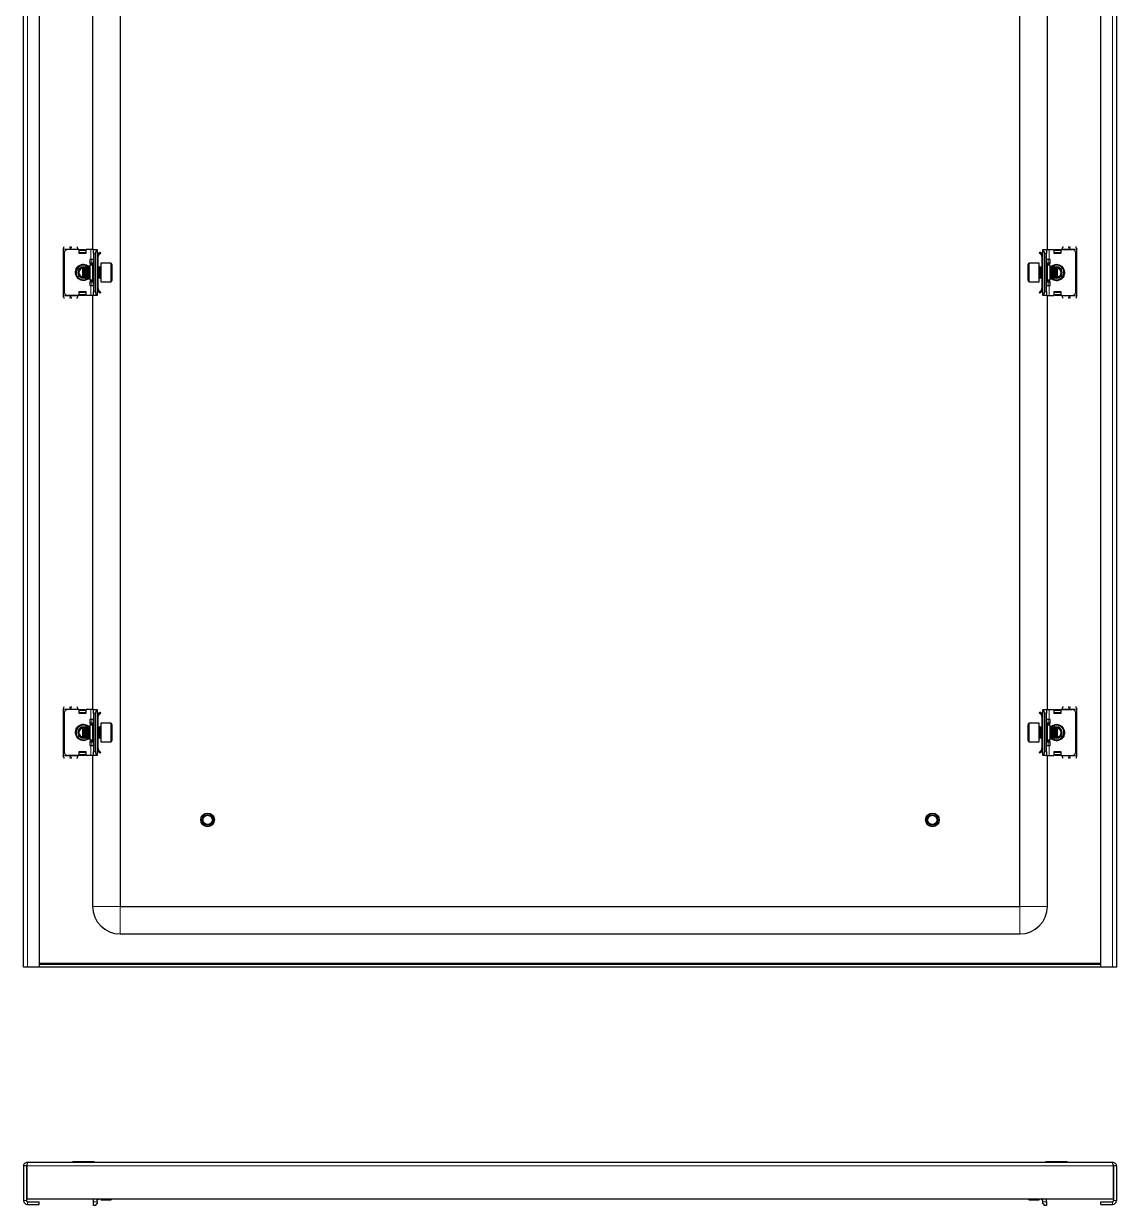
# Model space of a CAD drawing. Header units: millimetres. Extents: x -305 to 1596, y -437 to 1067.
# Drawn here: x 1002 to 1596, y -435 to 207 of the extents above; entities that cross this region are included whole.
import ezdxf

# ---------------------------------------------------------------- set-up
doc = ezdxf.new("R2010")
doc.units = ezdxf.units.MM

msp = doc.modelspace()

# ---------------------------------------------------------------- linework, layer by layer
at = {"color": 7, "linetype": 'Continuous', "lineweight": 25}
for p, q in [((1002.03, -305.77), (1002.03, 849.23)), ((1010.53, 849.23), (1010.53, -305.77)), ((1587.53, -305.77), (1587.53, 849.23)), ((1596.03, 849.23), (1596.03, -305.77)), ((1054.53, 816.23), (1054.53, -272.77)), ((1543.53, -272.77), (1543.53, 816.23)), ((1039.53, 459.23), (1039.53, 84.23)), ((1558.53, 84.23), (1558.53, 459.23)), ((1023.53, 84.48), (1023.53, 58.98)), ((1032.03, 84.23), (1026.03, 84.23)), ((1031.53, 84.48), (1031.53, 84.23)), ((1032.03, 84.23), (1032.03, 82.23)), ((1032.23, 84.11), (1032.03, 84.11)), ((1032.23, 82.23), (1032.23, 84.11)), ((1032.28, 83.85), (1032.78, 84.2)), ((1032.78, 83.85), (1032.28, 83.5)), ((1032.28, 83.5), (1032.28, 83.85)), ((1032.28, 82.58), (1032.28, 83.5)), ((1032.78, 84.2), (1032.78, 83.85)), ((1032.78, 84.2), (1035.28, 84.2)), ((1032.78, 83.85), (1035.28, 83.85)), ((1035.28, 83.85), (1035.28, 84.2)), ((1035.28, 84.2), (1035.78, 83.85)), ((1035.78, 83.5), (1035.28, 83.85)), ((1035.78, 83.85), (1035.78, 83.5)), ((1035.78, 83.5), (1035.78, 82.58)), ((1036.03, 82.23), (1036.03, 84.23)), ((1038.53, 84.23), (1036.03, 84.23)), ((1040.03, 84.23), (1038.53, 84.23)), ((1040.03, 82.23), (1040.03, 84.23)), ((1040.03, 84.23), (1042.03, 84.23)), ((1042.03, 84.23), (1042.03, 83.96)), ((1042.03, 83.96), (1042.03, 59.5)), ((1556.03, 84.23), (1558.03, 84.23)), ((1556.03, 83.96), (1556.03, 84.23)), ((1556.03, 59.5), (1556.03, 83.96)), ((1558.03, 84.23), (1558.03, 82.23)), ((1558.03, 84.23), (1559.53, 84.23)), ((1559.53, 84.23), (1562.03, 84.23)), ((1562.03, 84.23), (1562.03, 82.23)), ((1562.28, 83.85), (1562.78, 84.2)), ((1562.78, 83.85), (1562.28, 83.5)), ((1562.28, 83.5), (1562.28, 83.85)), ((1562.28, 82.58), (1562.28, 83.5)), ((1562.78, 84.2), (1562.78, 83.85)), ((1562.78, 84.2), (1565.28, 84.2)), ((1562.78, 83.85), (1565.28, 83.85)), ((1565.28, 83.85), (1565.28, 84.2)), ((1565.28, 84.2), (1565.78, 83.85)), ((1565.78, 83.5), (1565.28, 83.85)), ((1565.78, 83.85), (1565.78, 83.5)), ((1565.78, 83.5), (1565.78, 82.58)), ((1565.83, 84.11), (1565.83, 82.23)), ((1566.03, 84.11), (1565.83, 84.11)), ((1566.03, 82.23), (1566.03, 84.23)), ((1566.03, 84.23), (1572.03, 84.23)), ((1566.53, 84.23), (1566.53, 84.48)), ((1574.53, 58.98), (1574.53, 84.48)), ((1024.03, 82.23), (1024.03, 61.23)), ((1032.03, 82.23), (1036.03, 82.23)), ((1032.28, 82.23), (1032.28, 82.58)), ((1035.78, 82.58), (1035.78, 82.23)), ((1038.03, 78.73), (1038.03, 76.73)), ((1038.53, 78.73), (1038.03, 78.73)), ((1040.03, 78.73), (1038.53, 78.73)), ((1040.03, 82.23), (1040.03, 61.23)), ((1041.03, 61.23), (1041.03, 82.23)), ((1042.03, 83.14), (1042.24, 82.94)), ((1042.53, 80.48), (1042.03, 80.48)), ((1042.53, 82.23), (1042.53, 81.77)), ((1042.53, 76.98), (1042.53, 80.48)), ((1042.62, 81.89), (1043.59, 82.87)), ((1042.97, 81.54), (1042.62, 81.89)), ((1042.97, 81.54), (1043.94, 82.51)), ((1043.59, 82.87), (1043.94, 82.51)), ((1554.47, 82.87), (1554.12, 82.51)), ((1555.09, 81.54), (1554.12, 82.51)), ((1555.44, 81.89), (1554.47, 82.87)), ((1555.09, 81.54), (1555.44, 81.89)), ((1555.53, 82.23), (1555.53, 81.84)), ((1555.53, 80.48), (1556.03, 80.48)), ((1555.53, 80.48), (1555.53, 76.98)), ((1555.82, 82.94), (1556.03, 83.14)), ((1557.03, 82.23), (1557.03, 61.23)), ((1558.03, 61.23), (1558.03, 82.23)), ((1559.53, 78.73), (1558.03, 78.73)), ((1560.03, 78.73), (1559.53, 78.73)), ((1560.03, 76.73), (1560.03, 78.73)), ((1562.03, 82.23), (1566.03, 82.23)), ((1562.28, 82.23), (1562.28, 82.58)), ((1565.78, 82.58), (1565.78, 82.23)), ((1574.03, 61.23), (1574.03, 82.23)), ((1034.34, 74.48), (1033.51, 74.29)), ((1034.58, 74.73), (1034.03, 74.17)), ((1034.03, 74.17), (1034.03, 69.47)), ((1034.64, 74.73), (1034.58, 74.73)), ((1034.58, 74.73), (1034.58, 68.96)), ((1035.03, 74.17), (1034.64, 74.73)), ((1034.64, 74.73), (1034.64, 72.87)), ((1034.64, 72.87), (1034.64, 68.73)), ((1035.19, 74.41), (1034.82, 74.47)), ((1035.42, 74.73), (1035.03, 74.17)), ((1035.03, 74.17), (1035.03, 72.66)), ((1035.03, 72.66), (1035.03, 69.28)), ((1035.64, 74.73), (1035.42, 74.73)), ((1035.42, 74.73), (1035.42, 72.87)), ((1035.42, 72.87), (1035.42, 68.73)), ((1036.03, 74.17), (1035.64, 74.73)), ((1035.64, 74.73), (1035.64, 72.87)), ((1035.64, 72.87), (1035.64, 68.73)), ((1035.86, 74.42), (1036.11, 74.28)), ((1036.42, 74.73), (1036.03, 74.17)), ((1036.03, 74.17), (1036.03, 72.66)), ((1036.03, 72.66), (1036.03, 69.28)), ((1036.64, 74.73), (1036.42, 74.73)), ((1036.42, 74.73), (1036.42, 72.87)), ((1036.42, 72.87), (1036.42, 68.73)), ((1037.03, 74.17), (1036.64, 74.73)), ((1036.64, 74.73), (1036.64, 72.87)), ((1036.64, 72.87), (1036.64, 68.73)), ((1037.42, 74.73), (1037.03, 74.17)), ((1037.03, 74.17), (1037.03, 72.66)), ((1037.03, 72.66), (1037.03, 69.28)), ((1037.64, 74.73), (1037.42, 74.73)), ((1037.42, 74.73), (1037.42, 72.87)), ((1037.42, 72.87), (1037.42, 68.73)), ((1038.03, 74.17), (1037.64, 74.73)), ((1037.64, 74.73), (1037.64, 72.87)), ((1037.64, 72.87), (1037.64, 68.73)), ((1038.03, 76.98), (1039.03, 76.98)), ((1038.03, 76.73), (1039.71, 75.76)), ((1039.53, 75.73), (1038.03, 75.73)), ((1038.03, 75.73), (1038.03, 67.73)), ((1039.03, 76.98), (1039.53, 76.98)), ((1039.53, 76.98), (1039.53, 75.86)), ((1042.53, 76.98), (1042.03, 76.98)), ((1042.42, 74.73), (1042.03, 74.17)), ((1042.64, 74.73), (1042.42, 74.73)), ((1042.42, 74.73), (1042.42, 72.87)), ((1042.42, 72.87), (1042.42, 68.73)), ((1042.53, 74.73), (1042.53, 76.98)), ((1043.03, 74.17), (1042.64, 74.73)), ((1042.64, 74.73), (1042.64, 72.87)), ((1042.64, 72.87), (1042.64, 68.73)), ((1043.42, 74.73), (1043.03, 74.17)), ((1043.03, 74.17), (1043.03, 72.66)), ((1043.03, 72.66), (1043.03, 69.28)), ((1043.78, 74.73), (1043.42, 74.73)), ((1043.42, 74.73), (1043.42, 72.87)), ((1043.42, 72.87), (1043.42, 68.73)), ((1049.43, 76.73), (1044.03, 76.73)), ((1044.03, 76.73), (1044.03, 67.11)), ((1050.03, 76.13), (1050.03, 67.66)), ((1548.03, 67.33), (1548.03, 76.13)), ((1554.03, 76.73), (1548.63, 76.73)), ((1554.03, 66.73), (1554.03, 76.73)), ((1554.64, 74.73), (1554.28, 74.73)), ((1555.03, 74.17), (1554.64, 74.73)), ((1554.64, 72.87), (1554.64, 74.73)), ((1554.64, 68.73), (1554.64, 72.87)), ((1555.42, 74.73), (1555.03, 74.17)), ((1555.03, 72.66), (1555.03, 74.17)), ((1555.03, 69.28), (1555.03, 72.66)), ((1555.64, 74.73), (1555.42, 74.73)), ((1555.42, 72.87), (1555.42, 74.73)), ((1555.42, 68.73), (1555.42, 72.87)), ((1556.03, 76.98), (1555.53, 76.98)), ((1555.53, 76.98), (1555.53, 74.73)), ((1556.03, 74.17), (1555.64, 74.73)), ((1555.64, 72.87), (1555.64, 74.73)), ((1555.64, 68.73), (1555.64, 72.87)), ((1558.35, 75.76), (1560.03, 76.73)), ((1558.53, 75.86), (1558.53, 76.98)), ((1558.53, 76.98), (1559.03, 76.98)), ((1560.03, 75.73), (1558.53, 75.73)), ((1559.03, 76.98), (1560.03, 76.98)), ((1560.03, 67.73), (1560.03, 75.73)), ((1560.42, 74.73), (1560.03, 74.17)), ((1560.64, 74.73), (1560.42, 74.73)), ((1560.42, 72.87), (1560.42, 74.73)), ((1560.42, 68.73), (1560.42, 72.87)), ((1561.03, 74.17), (1560.64, 74.73)), ((1560.64, 72.87), (1560.64, 74.73)), ((1560.64, 68.73), (1560.64, 72.87)), ((1561.42, 74.73), (1561.03, 74.17)), ((1561.03, 72.66), (1561.03, 74.17)), ((1561.03, 69.28), (1561.03, 72.66)), ((1561.64, 74.73), (1561.42, 74.73)), ((1561.42, 72.87), (1561.42, 74.73)), ((1561.42, 68.73), (1561.42, 72.87)), ((1562.03, 74.17), (1561.64, 74.73)), ((1561.64, 72.87), (1561.64, 74.73)), ((1561.64, 68.73), (1561.64, 72.87)), ((1561.95, 74.28), (1562.2, 74.42)), ((1562.42, 74.73), (1562.03, 74.17)), ((1562.03, 72.66), (1562.03, 74.17)), ((1562.03, 69.28), (1562.03, 72.66)), ((1562.64, 74.73), (1562.42, 74.73)), ((1562.42, 72.87), (1562.42, 74.73)), ((1562.42, 68.73), (1562.42, 72.87)), ((1563.03, 74.17), (1562.64, 74.73)), ((1562.64, 72.87), (1562.64, 74.73)), ((1562.64, 68.73), (1562.64, 72.87)), ((1563.24, 74.47), (1562.87, 74.41)), ((1563.42, 74.73), (1563.03, 74.17)), ((1563.03, 72.66), (1563.03, 74.17)), ((1563.03, 69.28), (1563.03, 72.66)), ((1563.48, 74.73), (1563.42, 74.73)), ((1563.42, 72.87), (1563.42, 74.73)), ((1563.42, 68.73), (1563.42, 72.87)), ((1564.03, 74.17), (1563.48, 74.73)), ((1563.48, 68.73), (1563.48, 74.73)), ((1564.55, 74.29), (1563.72, 74.48)), ((1564.03, 69.28), (1564.03, 74.17)), ((1034.03, 69.47), (1034.03, 69.28)), ((1034.03, 69.28), (1034.58, 68.73)), ((1034.58, 68.96), (1034.58, 68.73)), ((1034.58, 68.73), (1034.64, 68.73)), ((1034.64, 68.73), (1035.03, 69.28)), ((1035.03, 69.28), (1035.42, 68.73)), ((1035.42, 68.73), (1035.64, 68.73)), ((1035.64, 68.73), (1036.03, 69.28)), ((1036.11, 69.18), (1035.86, 69.04)), ((1036.03, 69.28), (1036.42, 68.73)), ((1036.42, 68.73), (1036.64, 68.73)), ((1036.64, 68.73), (1037.03, 69.28)), ((1037.03, 69.28), (1037.42, 68.73)), ((1037.42, 68.73), (1037.64, 68.73)), ((1037.64, 68.73), (1038.03, 69.28)), ((1038.03, 67.73), (1039.53, 67.73)), ((1039.71, 67.7), (1038.03, 66.73)), ((1038.03, 66.73), (1038.03, 64.73)), ((1039.03, 66.48), (1038.03, 66.48)), ((1038.03, 64.73), (1038.53, 64.73)), ((1038.53, 64.73), (1040.03, 64.73)), ((1039.53, 66.48), (1039.03, 66.48)), ((1039.53, 67.6), (1039.53, 66.48)), ((1042.03, 69.28), (1042.42, 68.73)), ((1042.03, 66.48), (1042.53, 66.48)), ((1042.42, 68.73), (1042.64, 68.73)), ((1042.53, 66.48), (1042.53, 68.73)), ((1042.53, 62.98), (1042.53, 66.48)), ((1042.64, 68.73), (1043.03, 69.28)), ((1043.03, 69.28), (1043.42, 68.73)), ((1043.42, 68.73), (1043.78, 68.73)), ((1044.03, 67.11), (1044.03, 66.73)), ((1044.03, 66.73), (1049.43, 66.73)), ((1050.03, 67.66), (1050.03, 67.33)), ((1548.63, 66.73), (1554.03, 66.73)), ((1554.28, 68.73), (1554.64, 68.73)), ((1554.64, 68.73), (1555.03, 69.28)), ((1555.03, 69.28), (1555.42, 68.73)), ((1555.42, 68.73), (1555.64, 68.73)), ((1555.53, 68.73), (1555.53, 66.48)), ((1555.53, 66.48), (1555.53, 62.98)), ((1555.53, 66.48), (1556.03, 66.48)), ((1555.64, 68.73), (1556.03, 69.28)), ((1558.03, 64.73), (1559.53, 64.73)), ((1560.03, 66.73), (1558.35, 67.7)), ((1558.53, 67.73), (1560.03, 67.73)), ((1558.53, 66.48), (1558.53, 67.6)), ((1559.03, 66.48), (1558.53, 66.48)), ((1560.03, 66.48), (1559.03, 66.48)), ((1559.53, 64.73), (1560.03, 64.73)), ((1560.03, 69.28), (1560.42, 68.73)), ((1560.03, 64.73), (1560.03, 66.73)), ((1560.42, 68.73), (1560.64, 68.73)), ((1560.64, 68.73), (1561.03, 69.28)), ((1561.03, 69.28), (1561.42, 68.73)), ((1561.42, 68.73), (1561.64, 68.73)), ((1561.64, 68.73), (1562.03, 69.28)), ((1562.2, 69.04), (1561.95, 69.18)), ((1562.03, 69.28), (1562.42, 68.73)), ((1562.42, 68.73), (1562.64, 68.73)), ((1562.64, 68.73), (1563.03, 69.28)), ((1563.03, 69.28), (1563.42, 68.73)), ((1563.42, 68.73), (1563.48, 68.73)), ((1563.48, 68.73), (1564.03, 69.28)), ((1032.03, 59.23), (1026.03, 59.23)), ((1031.53, 59.23), (1031.53, 58.98)), ((1036.03, 61.23), (1032.03, 61.23)), ((1032.03, 61.23), (1032.03, 59.23)), ((1032.03, 59.35), (1032.23, 59.35)), ((1032.23, 59.35), (1032.23, 61.23)), ((1032.28, 60.88), (1032.28, 61.23)), ((1032.28, 59.96), (1032.28, 60.88)), ((1032.28, 59.96), (1032.78, 59.61)), ((1032.28, 59.61), (1032.28, 59.96)), ((1032.78, 59.25), (1032.28, 59.61)), ((1035.28, 59.61), (1032.78, 59.61)), ((1032.78, 59.61), (1032.78, 59.25)), ((1035.28, 59.25), (1032.78, 59.25)), ((1035.28, 59.61), (1035.78, 59.96)), ((1035.28, 59.25), (1035.28, 59.61)), ((1035.78, 59.61), (1035.28, 59.25)), ((1035.78, 61.23), (1035.78, 60.88)), ((1035.78, 60.88), (1035.78, 59.96)), ((1035.78, 59.96), (1035.78, 59.61)), ((1036.03, 59.23), (1036.03, 61.23)), ((1038.53, 59.23), (1036.03, 59.23)), ((1040.03, 59.23), (1038.53, 59.23)), ((1039.53, 59.23), (1039.53, -165.77)), ((1040.03, 59.23), (1040.03, 61.23)), ((1042.03, 59.23), (1040.03, 59.23)), ((1042.53, 62.98), (1042.03, 62.98)), ((1042.24, 60.52), (1042.03, 60.32)), ((1042.03, 59.5), (1042.03, 59.23)), ((1042.53, 61.23), (1042.53, 61.62)), ((1042.97, 61.92), (1042.62, 61.57)), ((1042.62, 61.57), (1043.59, 60.59)), ((1042.97, 61.92), (1043.94, 60.94)), ((1043.59, 60.59), (1043.94, 60.94)), ((1555.09, 61.92), (1554.12, 60.94)), ((1554.47, 60.59), (1554.12, 60.94)), ((1555.44, 61.57), (1554.47, 60.59)), ((1555.09, 61.92), (1555.44, 61.57)), ((1555.53, 62.98), (1556.03, 62.98)), ((1555.53, 61.23), (1555.53, 61.69)), ((1556.03, 60.32), (1555.82, 60.52)), ((1556.03, 59.23), (1556.03, 59.5)), ((1558.03, 59.23), (1556.03, 59.23)), ((1558.03, 61.23), (1558.03, 59.23)), ((1558.03, 59.23), (1559.53, 59.23)), ((1558.53, -165.77), (1558.53, 59.23)), ((1559.53, 59.23), (1562.03, 59.23)), ((1566.03, 61.23), (1562.03, 61.23)), ((1562.03, 61.23), (1562.03, 59.23)), ((1562.28, 60.88), (1562.28, 61.23)), ((1562.28, 59.96), (1562.28, 60.88)), ((1562.28, 59.96), (1562.78, 59.61)), ((1562.28, 59.61), (1562.28, 59.96)), ((1562.78, 59.25), (1562.28, 59.61)), ((1565.28, 59.61), (1562.78, 59.61)), ((1562.78, 59.61), (1562.78, 59.25)), ((1565.28, 59.25), (1562.78, 59.25)), ((1565.28, 59.61), (1565.78, 59.96)), ((1565.28, 59.25), (1565.28, 59.61)), ((1565.78, 59.61), (1565.28, 59.25)), ((1565.78, 61.23), (1565.78, 60.88)), ((1565.78, 60.88), (1565.78, 59.96)), ((1565.78, 59.96), (1565.78, 59.61)), ((1565.83, 61.23), (1565.83, 59.35)), ((1565.83, 59.35), (1566.03, 59.35)), ((1566.03, 59.23), (1566.03, 61.23)), ((1566.03, 59.23), (1572.03, 59.23)), ((1566.53, 58.98), (1566.53, 59.23)), ((1023.53, -165.52), (1023.53, -191.02)), ((1032.03, -165.77), (1026.03, -165.77)), ((1031.53, -165.52), (1031.53, -165.77)), ((1032.03, -165.77), (1032.03, -167.77)), ((1032.23, -165.89), (1032.03, -165.89)), ((1032.23, -167.77), (1032.23, -165.89)), ((1032.28, -166.15), (1032.78, -165.8)), ((1032.78, -166.15), (1032.28, -166.5)), ((1032.28, -166.5), (1032.28, -166.15)), ((1032.28, -167.42), (1032.28, -166.5)), ((1032.78, -165.8), (1032.78, -166.15)), ((1032.78, -165.8), (1035.28, -165.8)), ((1032.78, -166.15), (1035.28, -166.15)), ((1035.28, -166.15), (1035.28, -165.8)), ((1035.28, -165.8), (1035.78, -166.15)), ((1035.78, -166.5), (1035.28, -166.15)), ((1035.78, -166.15), (1035.78, -166.5)), ((1035.78, -166.5), (1035.78, -167.42)), ((1036.03, -167.77), (1036.03, -165.77)), ((1038.53, -165.77), (1036.03, -165.77)), ((1040.03, -165.77), (1038.53, -165.77)), ((1040.03, -167.77), (1040.03, -165.77)), ((1040.03, -165.77), (1042.03, -165.77)), ((1042.03, -165.77), (1042.03, -166.04)), ((1042.03, -166.04), (1042.03, -190.5)), ((1042.03, -166.86), (1042.24, -167.06)), ((1555.82, -167.06), (1556.03, -166.86)), ((1556.03, -165.77), (1558.03, -165.77)), ((1556.03, -166.04), (1556.03, -165.77)), ((1556.03, -190.5), (1556.03, -166.04)), ((1558.03, -165.77), (1558.03, -167.77)), ((1558.03, -165.77), (1559.53, -165.77)), ((1559.53, -165.77), (1562.03, -165.77)), ((1562.03, -165.77), (1562.03, -167.77)), ((1562.28, -166.15), (1562.78, -165.8)), ((1562.78, -166.15), (1562.28, -166.5)), ((1562.28, -166.5), (1562.28, -166.15)), ((1562.28, -167.42), (1562.28, -166.5)), ((1562.78, -165.8), (1562.78, -166.15)), ((1562.78, -165.8), (1565.28, -165.8)), ((1562.78, -166.15), (1565.28, -166.15)), ((1565.28, -166.15), (1565.28, -165.8)), ((1565.28, -165.8), (1565.78, -166.15)), ((1565.78, -166.5), (1565.28, -166.15)), ((1565.78, -166.15), (1565.78, -166.5)), ((1565.78, -166.5), (1565.78, -167.42)), ((1565.83, -165.89), (1565.83, -167.77)), ((1566.03, -165.89), (1565.83, -165.89)), ((1566.03, -165.77), (1572.03, -165.77)), ((1566.03, -167.77), (1566.03, -165.77)), ((1566.53, -165.77), (1566.53, -165.52)), ((1574.53, -191.02), (1574.53, -165.52)), ((1024.03, -167.77), (1024.03, -188.77)), ((1032.03, -167.77), (1036.03, -167.77)), ((1032.28, -167.77), (1032.28, -167.42)), ((1035.78, -167.42), (1035.78, -167.77)), ((1038.03, -171.27), (1038.03, -173.27)), ((1038.53, -171.27), (1038.03, -171.27)), ((1038.03, -173.02), (1039.03, -173.02)), ((1038.03, -173.27), (1039.71, -174.24)), ((1040.03, -171.27), (1038.53, -171.27)), ((1039.03, -173.02), (1039.53, -173.02)), ((1039.53, -173.02), (1039.53, -174.14)), ((1040.03, -167.77), (1040.03, -188.77)), ((1041.03, -188.77), (1041.03, -167.77)), ((1042.53, -169.52), (1042.03, -169.52)), ((1042.53, -173.02), (1042.03, -173.02)), ((1042.53, -167.77), (1042.53, -168.23)), ((1042.53, -173.02), (1042.53, -169.52)), ((1042.53, -175.27), (1042.53, -173.02)), ((1042.62, -168.11), (1043.59, -167.13)), ((1042.97, -168.46), (1042.62, -168.11)), ((1042.97, -168.46), (1043.94, -167.49)), ((1043.59, -167.13), (1043.94, -167.49)), ((1049.43, -173.27), (1044.03, -173.27)), ((1044.03, -173.27), (1044.03, -182.89)), ((1554.03, -173.27), (1548.63, -173.27)), ((1554.03, -183.27), (1554.03, -173.27)), ((1554.47, -167.13), (1554.12, -167.49)), ((1555.09, -168.46), (1554.12, -167.49)), ((1555.44, -168.11), (1554.47, -167.13)), ((1555.09, -168.46), (1555.44, -168.11)), ((1555.53, -167.77), (1555.53, -168.16)), ((1555.53, -169.52), (1556.03, -169.52)), ((1555.53, -169.52), (1555.53, -173.02)), ((1556.03, -173.02), (1555.53, -173.02)), ((1555.53, -173.02), (1555.53, -175.27)), ((1557.03, -167.77), (1557.03, -188.77)), ((1558.03, -188.77), (1558.03, -167.77)), ((1559.53, -171.27), (1558.03, -171.27)), ((1558.35, -174.24), (1560.03, -173.27)), ((1558.53, -174.14), (1558.53, -173.02)), ((1558.53, -173.02), (1559.03, -173.02)), ((1559.03, -173.02), (1560.03, -173.02)), ((1560.03, -171.27), (1559.53, -171.27)), ((1560.03, -173.27), (1560.03, -171.27)), ((1562.03, -167.77), (1566.03, -167.77)), ((1562.28, -167.77), (1562.28, -167.42)), ((1565.78, -167.42), (1565.78, -167.77)), ((1574.03, -188.77), (1574.03, -167.77)), ((1034.34, -175.52), (1033.51, -175.71)), ((1034.58, -175.27), (1034.03, -175.83)), ((1034.03, -175.83), (1034.03, -180.53)), ((1034.64, -175.27), (1034.58, -175.27)), ((1034.58, -175.27), (1034.58, -181.04)), ((1035.03, -175.83), (1034.64, -175.27)), ((1034.64, -175.27), (1034.64, -177.13)), ((1034.64, -177.13), (1034.64, -181.27)), ((1035.19, -175.59), (1034.82, -175.53)), ((1035.42, -175.27), (1035.03, -175.83)), ((1035.03, -175.83), (1035.03, -177.34)), ((1035.03, -177.34), (1035.03, -180.72)), ((1035.64, -175.27), (1035.42, -175.27)), ((1035.42, -175.27), (1035.42, -177.13)), ((1035.42, -177.13), (1035.42, -181.27)), ((1036.03, -175.83), (1035.64, -175.27)), ((1035.64, -175.27), (1035.64, -177.13)), ((1035.64, -177.13), (1035.64, -181.27)), ((1035.86, -175.58), (1036.11, -175.72)), ((1036.42, -175.27), (1036.03, -175.83)), ((1036.03, -175.83), (1036.03, -177.34)), ((1036.03, -177.34), (1036.03, -180.72)), ((1036.64, -175.27), (1036.42, -175.27)), ((1036.42, -175.27), (1036.42, -177.13)), ((1036.42, -177.13), (1036.42, -181.27)), ((1037.03, -175.83), (1036.64, -175.27)), ((1036.64, -175.27), (1036.64, -177.13)), ((1036.64, -177.13), (1036.64, -181.27)), ((1037.42, -175.27), (1037.03, -175.83)), ((1037.03, -175.83), (1037.03, -177.34)), ((1037.03, -177.34), (1037.03, -180.72)), ((1037.64, -175.27), (1037.42, -175.27)), ((1037.42, -175.27), (1037.42, -177.13)), ((1037.42, -177.13), (1037.42, -181.27)), ((1038.03, -175.83), (1037.64, -175.27)), ((1037.64, -175.27), (1037.64, -177.13)), ((1037.64, -177.13), (1037.64, -181.27)), ((1039.53, -174.27), (1038.03, -174.27)), ((1038.03, -174.27), (1038.03, -182.27)), ((1042.42, -175.27), (1042.03, -175.83)), ((1042.64, -175.27), (1042.42, -175.27)), ((1042.42, -175.27), (1042.42, -177.13)), ((1042.42, -177.13), (1042.42, -181.27)), ((1043.03, -175.83), (1042.64, -175.27)), ((1042.64, -175.27), (1042.64, -177.13)), ((1042.64, -177.13), (1042.64, -181.27)), ((1043.42, -175.27), (1043.03, -175.83)), ((1043.03, -175.83), (1043.03, -177.34)), ((1043.03, -177.34), (1043.03, -180.72)), ((1043.78, -175.27), (1043.42, -175.27)), ((1043.42, -175.27), (1043.42, -177.13)), ((1043.42, -177.13), (1043.42, -181.27)), ((1050.03, -173.87), (1050.03, -182.34)), ((1548.03, -182.67), (1548.03, -173.87)), ((1554.64, -175.27), (1554.28, -175.27)), ((1555.03, -175.83), (1554.64, -175.27)), ((1554.64, -177.13), (1554.64, -175.27)), ((1554.64, -181.27), (1554.64, -177.13)), ((1555.42, -175.27), (1555.03, -175.83)), ((1555.03, -177.34), (1555.03, -175.83)), ((1555.03, -180.72), (1555.03, -177.34)), ((1555.64, -175.27), (1555.42, -175.27)), ((1555.42, -177.13), (1555.42, -175.27)), ((1555.42, -181.27), (1555.42, -177.13)), ((1556.03, -175.83), (1555.64, -175.27)), ((1555.64, -177.13), (1555.64, -175.27)), ((1555.64, -181.27), (1555.64, -177.13)), ((1560.03, -174.27), (1558.53, -174.27)), ((1560.03, -182.27), (1560.03, -174.27)), ((1560.42, -175.27), (1560.03, -175.83)), ((1560.64, -175.27), (1560.42, -175.27)), ((1560.42, -177.13), (1560.42, -175.27)), ((1560.42, -181.27), (1560.42, -177.13)), ((1561.03, -175.83), (1560.64, -175.27)), ((1560.64, -177.13), (1560.64, -175.27)), ((1560.64, -181.27), (1560.64, -177.13)), ((1561.42, -175.27), (1561.03, -175.83)), ((1561.03, -177.34), (1561.03, -175.83)), ((1561.03, -180.72), (1561.03, -177.34)), ((1561.64, -175.27), (1561.42, -175.27)), ((1561.42, -177.13), (1561.42, -175.27)), ((1561.42, -181.27), (1561.42, -177.13)), ((1562.03, -175.83), (1561.64, -175.27)), ((1561.64, -177.13), (1561.64, -175.27)), ((1561.64, -181.27), (1561.64, -177.13)), ((1561.95, -175.72), (1562.2, -175.58)), ((1562.42, -175.27), (1562.03, -175.83)), ((1562.03, -177.34), (1562.03, -175.83)), ((1562.03, -180.72), (1562.03, -177.34)), ((1562.64, -175.27), (1562.42, -175.27)), ((1562.42, -177.13), (1562.42, -175.27)), ((1562.42, -181.27), (1562.42, -177.13)), ((1563.03, -175.83), (1562.64, -175.27)), ((1562.64, -177.13), (1562.64, -175.27)), ((1562.64, -181.27), (1562.64, -177.13)), ((1563.24, -175.53), (1562.87, -175.59)), ((1563.42, -175.27), (1563.03, -175.83)), ((1563.03, -177.34), (1563.03, -175.83)), ((1563.03, -180.72), (1563.03, -177.34)), ((1563.48, -175.27), (1563.42, -175.27)), ((1563.42, -177.13), (1563.42, -175.27)), ((1563.42, -181.27), (1563.42, -177.13)), ((1564.03, -175.83), (1563.48, -175.27)), ((1563.48, -181.27), (1563.48, -175.27)), ((1564.55, -175.71), (1563.72, -175.52)), ((1564.03, -180.72), (1564.03, -175.83)), ((1034.03, -180.53), (1034.03, -180.72)), ((1034.03, -180.72), (1034.58, -181.27)), ((1034.58, -181.04), (1034.58, -181.27)), ((1034.58, -181.27), (1034.64, -181.27)), ((1034.64, -181.27), (1035.03, -180.72)), ((1035.03, -180.72), (1035.42, -181.27)), ((1035.42, -181.27), (1035.64, -181.27)), ((1035.64, -181.27), (1036.03, -180.72)), ((1036.11, -180.82), (1035.86, -180.96)), ((1036.03, -180.72), (1036.42, -181.27)), ((1036.42, -181.27), (1036.64, -181.27)), ((1036.64, -181.27), (1037.03, -180.72)), ((1037.03, -180.72), (1037.42, -181.27)), ((1037.42, -181.27), (1037.64, -181.27)), ((1037.64, -181.27), (1038.03, -180.72)), ((1038.03, -182.27), (1039.53, -182.27)), ((1039.71, -182.3), (1038.03, -183.27)), ((1038.03, -183.27), (1038.03, -185.27)), ((1039.03, -183.52), (1038.03, -183.52)), ((1038.03, -185.27), (1038.53, -185.27)), ((1038.53, -185.27), (1040.03, -185.27)), ((1039.53, -183.52), (1039.03, -183.52)), ((1039.53, -182.4), (1039.53, -183.52)), ((1042.03, -180.72), (1042.42, -181.27)), ((1042.03, -183.52), (1042.53, -183.52)), ((1042.42, -181.27), (1042.64, -181.27)), ((1042.53, -183.52), (1042.53, -181.27)), ((1042.53, -187.02), (1042.53, -183.52)), ((1042.64, -181.27), (1043.03, -180.72)), ((1043.03, -180.72), (1043.42, -181.27)), ((1043.42, -181.27), (1043.78, -181.27)), ((1044.03, -182.89), (1044.03, -183.27)), ((1044.03, -183.27), (1049.43, -183.27)), ((1050.03, -182.34), (1050.03, -182.67)), ((1548.63, -183.27), (1554.03, -183.27)), ((1554.28, -181.27), (1554.64, -181.27)), ((1554.64, -181.27), (1555.03, -180.72)), ((1555.03, -180.72), (1555.42, -181.27)), ((1555.42, -181.27), (1555.64, -181.27)), ((1555.53, -181.27), (1555.53, -183.52)), ((1555.53, -183.52), (1555.53, -187.02)), ((1555.53, -183.52), (1556.03, -183.52)), ((1555.64, -181.27), (1556.03, -180.72)), ((1558.03, -185.27), (1559.53, -185.27)), ((1560.03, -183.27), (1558.35, -182.3)), ((1558.53, -182.27), (1560.03, -182.27)), ((1558.53, -183.52), (1558.53, -182.4)), ((1559.03, -183.52), (1558.53, -183.52)), ((1560.03, -183.52), (1559.03, -183.52)), ((1559.53, -185.27), (1560.03, -185.27)), ((1560.03, -180.72), (1560.42, -181.27)), ((1560.03, -185.27), (1560.03, -183.27)), ((1560.42, -181.27), (1560.64, -181.27)), ((1560.64, -181.27), (1561.03, -180.72)), ((1561.03, -180.72), (1561.42, -181.27)), ((1561.42, -181.27), (1561.64, -181.27)), ((1561.64, -181.27), (1562.03, -180.72)), ((1562.2, -180.96), (1561.95, -180.82)), ((1562.03, -180.72), (1562.42, -181.27)), ((1562.42, -181.27), (1562.64, -181.27)), ((1562.64, -181.27), (1563.03, -180.72)), ((1563.03, -180.72), (1563.42, -181.27)), ((1563.42, -181.27), (1563.48, -181.27)), ((1563.48, -181.27), (1564.03, -180.72)), ((1032.03, -190.77), (1026.03, -190.77)), ((1031.53, -190.77), (1031.53, -191.02)), ((1036.03, -188.77), (1032.03, -188.77)), ((1032.03, -188.77), (1032.03, -190.77)), ((1032.03, -190.65), (1032.23, -190.65)), ((1032.23, -190.65), (1032.23, -188.77)), ((1032.28, -189.12), (1032.28, -188.77)), ((1032.28, -190.04), (1032.28, -189.12)), ((1032.28, -190.04), (1032.78, -190.39)), ((1032.28, -190.39), (1032.28, -190.04)), ((1032.78, -190.75), (1032.28, -190.39)), ((1035.28, -190.39), (1032.78, -190.39)), ((1032.78, -190.39), (1032.78, -190.75)), ((1035.28, -190.75), (1032.78, -190.75)), ((1035.28, -190.39), (1035.78, -190.04)), ((1035.28, -190.75), (1035.28, -190.39)), ((1035.78, -190.39), (1035.28, -190.75)), ((1035.78, -188.77), (1035.78, -189.12)), ((1035.78, -189.12), (1035.78, -190.04)), ((1035.78, -190.04), (1035.78, -190.39)), ((1036.03, -190.77), (1036.03, -188.77)), ((1038.53, -190.77), (1036.03, -190.77)), ((1040.03, -190.77), (1038.53, -190.77)), ((1039.53, -190.77), (1039.53, -272.77)), ((1040.03, -190.77), (1040.03, -188.77)), ((1042.03, -190.77), (1040.03, -190.77)), ((1042.53, -187.02), (1042.03, -187.02)), ((1042.24, -189.48), (1042.03, -189.68)), ((1042.03, -190.5), (1042.03, -190.77)), ((1042.53, -188.77), (1042.53, -188.38)), ((1042.97, -188.08), (1042.62, -188.43)), ((1042.62, -188.43), (1043.59, -189.41)), ((1042.97, -188.08), (1043.94, -189.06)), ((1043.59, -189.41), (1043.94, -189.06)), ((1555.09, -188.08), (1554.12, -189.06)), ((1554.47, -189.41), (1554.12, -189.06)), ((1555.44, -188.43), (1554.47, -189.41)), ((1555.09, -188.08), (1555.44, -188.43)), ((1555.53, -187.02), (1556.03, -187.02)), ((1555.53, -188.77), (1555.53, -188.31)), ((1556.03, -189.68), (1555.82, -189.48)), ((1556.03, -190.77), (1556.03, -190.5)), ((1558.03, -190.77), (1556.03, -190.77)), ((1558.03, -188.77), (1558.03, -190.77)), ((1558.03, -190.77), (1559.53, -190.77)), ((1558.53, -272.77), (1558.53, -190.77)), ((1559.53, -190.77), (1562.03, -190.77)), ((1566.03, -188.77), (1562.03, -188.77)), ((1562.03, -188.77), (1562.03, -190.77)), ((1562.28, -189.12), (1562.28, -188.77)), ((1562.28, -190.04), (1562.28, -189.12)), ((1562.28, -190.04), (1562.78, -190.39)), ((1562.28, -190.39), (1562.28, -190.04)), ((1562.78, -190.75), (1562.28, -190.39)), ((1565.28, -190.39), (1562.78, -190.39)), ((1562.78, -190.39), (1562.78, -190.75)), ((1565.28, -190.75), (1562.78, -190.75)), ((1565.28, -190.39), (1565.78, -190.04)), ((1565.28, -190.75), (1565.28, -190.39)), ((1565.78, -190.39), (1565.28, -190.75)), ((1565.78, -188.77), (1565.78, -189.12)), ((1565.78, -189.12), (1565.78, -190.04)), ((1565.78, -190.04), (1565.78, -190.39)), ((1565.83, -188.77), (1565.83, -190.65)), ((1565.83, -190.65), (1566.03, -190.65)), ((1566.03, -190.77), (1566.03, -188.77)), ((1566.03, -190.77), (1572.03, -190.77)), ((1566.53, -191.02), (1566.53, -190.77)), ((1054.53, -272.77), (1543.53, -272.77)), ((1054.53, -287.77), (1543.53, -287.77)), ((1004.13, -305.77), (1002.03, -305.77)), ((1010.53, -305.77), (1004.13, -305.77)), ((1587.53, -304.27), (1010.53, -304.27)), ((1587.53, -305.77), (1010.53, -305.77)), ((1593.93, -305.77), (1587.53, -305.77)), ((1596.03, -305.77), (1593.93, -305.77)), ((1003.53, -413.85), (1002.03, -413.85)), ((1002.03, -413.85), (1002.03, -432.65)), ((1003.53, -413.85), (1003.53, -432.65)), ((1003.73, -413.85), (1003.73, -431.75)), ((1004.13, -411.75), (1593.93, -411.75)), ((1028.74, -411.45), (1028.74, -411.75)), ((1028.74, -411.45), (1040.31, -411.45)), ((1040.31, -411.75), (1040.31, -411.45)), ((1557.74, -411.45), (1557.74, -411.75)), ((1557.74, -411.45), (1568.9, -411.45)), ((1568.9, -411.45), (1569.31, -411.45)), ((1569.31, -411.75), (1569.31, -411.45)), ((1594.33, -413.85), (1594.33, -431.75)), ((1596.03, -413.85), (1594.53, -413.85)), ((1594.53, -413.85), (1594.53, -432.65)), ((1596.03, -413.85), (1596.03, -432.65)), ((1003.73, -431.75), (1594.33, -431.75)), ((1004.13, -433.25), (1010.53, -433.25)), ((1004.13, -434.75), (1010.53, -434.75)), ((1010.53, -434.75), (1010.53, -433.25)), ((1040.03, -433.25), (1040.03, -431.75)), ((1040.03, -435.25), (1040.03, -433.25)), ((1041.03, -435.25), (1040.03, -435.25)), ((1041.03, -435.25), (1042.03, -434.25)), ((1042.03, -433.25), (1042.03, -431.75)), ((1042.53, -432.25), (1042.03, -432.25)), ((1042.03, -433.25), (1042.03, -434.25)), ((1044.03, -431.75), (1044.03, -432.25)), ((1044.03, -432.25), (1049.43, -432.25)), ((1548.63, -432.25), (1554.03, -432.25)), ((1554.03, -432.25), (1554.03, -431.75)), ((1555.53, -432.25), (1556.03, -432.25)), ((1556.03, -433.25), (1556.03, -431.75)), ((1556.03, -434.25), (1556.03, -433.25)), ((1556.03, -434.25), (1557.03, -435.25)), ((1558.03, -435.25), (1557.03, -435.25)), ((1558.03, -433.25), (1558.03, -431.75)), ((1558.03, -433.25), (1558.03, -435.25)), ((1587.53, -434.75), (1587.53, -433.25)), ((1587.53, -433.25), (1593.93, -433.25)), ((1587.53, -434.75), (1593.93, -434.75))]:
    msp.add_line(p, q, dxfattribs=at)
at = {"color": 8, "linetype": 'Continuous', "lineweight": 18}
for p, q in [((1004.13, 849.23), (1004.13, -305.77)), ((1593.93, 849.23), (1593.93, -305.77)), ((1023.53, 84.48), (1027.53, 84.48)), ((1027.53, 84.48), (1031.53, 84.48)), ((1038.53, 84.23), (1038.53, 78.73)), ((1559.53, 78.73), (1559.53, 84.23)), ((1566.53, 84.48), (1570.53, 84.48)), ((1574.53, 84.48), (1570.53, 84.48)), ((1035.78, 82.58), (1032.28, 82.58)), ((1039.03, 78.73), (1039.03, 76.98)), ((1041.03, 82.23), (1040.03, 82.23)), ((1042.03, 82.73), (1042.24, 82.94)), ((1042.03, 82.23), (1042.53, 82.23)), ((1556.03, 82.23), (1555.53, 82.23)), ((1556.03, 82.73), (1555.82, 82.94)), ((1558.03, 82.23), (1557.03, 82.23)), ((1559.03, 76.98), (1559.03, 78.73)), ((1565.78, 82.58), (1562.28, 82.58)), ((1039.53, 67.73), (1039.53, 75.73)), ((1043.78, 68.73), (1043.78, 74.73)), ((1049.43, 67.11), (1049.43, 76.73)), ((1548.63, 76.73), (1548.63, 66.73)), ((1554.28, 74.73), (1554.28, 68.96)), ((1558.53, 75.73), (1558.53, 67.73)), ((1038.53, 64.73), (1038.53, 59.23)), ((1039.03, 66.48), (1039.03, 64.73)), ((1049.43, 66.73), (1049.43, 67.11)), ((1554.28, 68.96), (1554.28, 68.73)), ((1559.03, 64.73), (1559.03, 66.48)), ((1559.53, 59.23), (1559.53, 64.73)), ((1023.53, 58.98), (1027.53, 58.98)), ((1031.53, 58.98), (1027.53, 58.98)), ((1032.28, 60.88), (1035.78, 60.88)), ((1040.03, 61.23), (1041.03, 61.23)), ((1042.03, 61.23), (1042.53, 61.23)), ((1042.03, 60.73), (1042.24, 60.52)), ((1556.03, 61.23), (1555.53, 61.23)), ((1556.03, 60.73), (1555.82, 60.52)), ((1557.03, 61.23), (1558.03, 61.23)), ((1562.28, 60.88), (1565.78, 60.88)), ((1570.53, 58.98), (1566.53, 58.98)), ((1574.53, 58.98), (1570.53, 58.98)), ((1023.53, -165.52), (1027.53, -165.52)), ((1027.53, -165.52), (1031.53, -165.52)), ((1038.53, -165.77), (1038.53, -171.27)), ((1559.53, -171.27), (1559.53, -165.77)), ((1566.53, -165.52), (1570.53, -165.52)), ((1574.53, -165.52), (1570.53, -165.52)), ((1035.78, -167.42), (1032.28, -167.42)), ((1039.03, -171.27), (1039.03, -173.02)), ((1041.03, -167.77), (1040.03, -167.77)), ((1042.03, -167.27), (1042.24, -167.06)), ((1042.03, -167.77), (1042.53, -167.77)), ((1049.43, -182.89), (1049.43, -173.27)), ((1548.63, -173.27), (1548.63, -183.27)), ((1556.03, -167.77), (1555.53, -167.77)), ((1556.03, -167.27), (1555.82, -167.06)), ((1558.03, -167.77), (1557.03, -167.77)), ((1559.03, -173.02), (1559.03, -171.27)), ((1565.78, -167.42), (1562.28, -167.42)), ((1039.53, -182.27), (1039.53, -174.27)), ((1043.78, -181.27), (1043.78, -175.27)), ((1554.28, -175.27), (1554.28, -181.04)), ((1558.53, -174.27), (1558.53, -182.27)), ((1038.53, -185.27), (1038.53, -190.77)), ((1039.03, -183.52), (1039.03, -185.27)), ((1049.43, -183.27), (1049.43, -182.89)), ((1554.28, -181.04), (1554.28, -181.27)), ((1559.03, -185.27), (1559.03, -183.52)), ((1559.53, -190.77), (1559.53, -185.27)), ((1023.53, -191.02), (1027.53, -191.02)), ((1031.53, -191.02), (1027.53, -191.02)), ((1032.28, -189.12), (1035.78, -189.12)), ((1040.03, -188.77), (1041.03, -188.77)), ((1042.03, -188.77), (1042.53, -188.77)), ((1042.03, -189.27), (1042.24, -189.48)), ((1556.03, -188.77), (1555.53, -188.77)), ((1556.03, -189.27), (1555.82, -189.48)), ((1557.03, -188.77), (1558.03, -188.77)), ((1562.28, -189.12), (1565.78, -189.12)), ((1570.53, -191.02), (1566.53, -191.02)), ((1574.53, -191.02), (1570.53, -191.02)), ((1054.53, -272.77), (1039.53, -272.77)), ((1054.53, -272.77), (1054.53, -287.77)), ((1543.53, -272.77), (1543.53, -287.77)), ((1543.53, -272.77), (1558.53, -272.77)), ((1587.53, -303.67), (1010.53, -303.67)), ((1003.73, -413.85), (1594.33, -413.85)), ((1003.53, -432.65), (1002.03, -432.65)), ((1004.13, -433.25), (1004.13, -434.75)), ((1040.03, -433.25), (1042.03, -433.25)), ((1049.43, -432.25), (1049.43, -431.75)), ((1548.63, -431.75), (1548.63, -432.25)), ((1556.03, -433.25), (1558.03, -433.25)), ((1593.93, -433.25), (1593.93, -434.75)), ((1594.53, -432.65), (1596.03, -432.65))]:
    msp.add_line(p, q, dxfattribs=at)
at = {"color": 7, "linetype": 'Continuous', "lineweight": 25, "flags": 128}
for points in [[(1034.82, 68.99), (1035.06, 69.02), (1035.19, 69.05)], [(1562.87, 69.05), (1563, 69.02), (1563.24, 68.99)], [(1034.82, -181.01), (1035.06, -180.98), (1035.19, -180.95)], [(1562.87, -180.95), (1563, -180.98), (1563.24, -181.01)]]:
    msp.add_lwpolyline(points, dxfattribs=at)
at = {"color": 7, "linetype": 'Continuous', "lineweight": 25}
for centre, radius in [((1102.03, -225.77), 3.75), ((1102.03, -225.77), 3), ((1102.03, -225.77), 2.5), ((1496.03, -225.77), 3.75), ((1496.03, -225.77), 3), ((1496.03, -225.77), 2.5)]:
    msp.add_circle(centre, radius, dxfattribs=at)
for centre, radius, start, end in [((1026.03, 82.23), 2, 90, 180), ((1043.03, 82.23), 2, 120, 180), ((1555.03, 82.23), 2, 0, 60), ((1572.03, 82.23), 2, 0, 90), ((1041.53, 82.23), 1, 0, 45), ((1556.53, 82.23), 1, 135, 180), ((1034.53, 71.73), 4, 45.71765, 270), ((1034.53, 71.73), 3, 74.33161, 285.66839), ((1034.53, 71.73), 2.76, 111.7574, 265.98739), ((1034.53, 71.73), 2.45, 101.79772, 201.7574), ((1034.53, 71.73), 2.45, 201.7574, 258.20228), ((1039.53, 76.23), 0.5, 270, 0), ((1043.78, 74.98), 0.25, 270, 0), ((1049.43, 76.13), 0.6, 0, 90), ((1548.63, 76.13), 0.6, 90, 180), ((1554.28, 74.98), 0.25, 180, 270), ((1558.53, 76.23), 0.5, 180, 270), ((1563.53, 71.73), 4, 90, 134.28235), ((1563.53, 71.73), 4, 225.71765, 90), ((1563.53, 71.73), 3, 254.33161, 105.66839), ((1563.53, 71.73), 2.76, 274.01261, 68.2426), ((1563.53, 71.73), 2.45, 281.79772, 78.20228), ((1034.53, 71.73), 4, 270, 314.28235), ((1039.53, 67.23), 0.5, 0, 90), ((1043.78, 68.48), 0.25, 0, 90), ((1049.43, 67.33), 0.6, 270, 0), ((1548.63, 67.33), 0.6, 180, 270), ((1554.28, 68.48), 0.25, 90, 180), ((1558.53, 67.23), 0.5, 90, 180), ((1026.03, 61.23), 2, 180, 270), ((1043.03, 61.23), 2, 180, 240), ((1041.53, 61.23), 1, 315, 0), ((1556.53, 61.23), 1, 180, 225), ((1555.03, 61.23), 2, 300, 0), ((1572.03, 61.23), 2, 270, 0), ((1026.03, -167.77), 2, 90, 180), ((1043.03, -167.77), 2, 120, 180), ((1555.03, -167.77), 2, 0, 60), ((1572.03, -167.77), 2, 0, 90), ((1041.53, -167.77), 1, 0, 45), ((1049.43, -173.87), 0.6, 0, 90), ((1548.63, -173.87), 0.6, 90, 180), ((1556.53, -167.77), 1, 135, 180), ((1034.53, -178.27), 4, 45.71765, 270), ((1034.53, -178.27), 3, 74.33161, 285.66839), ((1034.53, -178.27), 2.76, 111.7574, 265.98739), ((1034.53, -178.27), 2.45, 101.79772, 201.7574), ((1034.53, -178.27), 2.45, 201.7574, 258.20228), ((1039.53, -173.77), 0.5, 270, 0), ((1043.78, -175.02), 0.25, 270, 0), ((1554.28, -175.02), 0.25, 180, 270), ((1558.53, -173.77), 0.5, 180, 270), ((1563.53, -178.27), 4, 90, 134.28235), ((1563.53, -178.27), 4, 225.71765, 90), ((1563.53, -178.27), 3, 254.33161, 105.66839), ((1563.53, -178.27), 2.76, 274.01261, 68.2426), ((1563.53, -178.27), 2.45, 281.79772, 78.20228), ((1034.53, -178.27), 4, 270, 314.28235), ((1039.53, -182.77), 0.5, 0, 90), ((1043.78, -181.52), 0.25, 360, 90), ((1049.43, -182.67), 0.6, 270, 0), ((1548.63, -182.67), 0.6, 180, 270), ((1554.28, -181.52), 0.25, 90, 180), ((1558.53, -182.77), 0.5, 90, 180), ((1026.03, -188.77), 2, 180, 270), ((1043.03, -188.77), 2, 180, 240), ((1041.53, -188.77), 1, 315, 0), ((1556.53, -188.77), 1, 180, 225), ((1555.03, -188.77), 2, 300, 0), ((1572.03, -188.77), 2, 270, 0), ((1054.53, -272.77), 15, 180, 270), ((1543.53, -272.77), 15, 270, 0), ((1004.13, -432.65), 2.1, 180, 270), ((1004.13, -432.65), 0.6, 180, 270), ((1049.43, -431.65), 0.6, 270, 350.40593), ((1548.63, -431.65), 0.6, 189.59407, 270), ((1593.93, -432.65), 2.1, 270, 0), ((1593.93, -432.65), 0.6, 270, 0)]:
    msp.add_arc(centre, radius, start, end, dxfattribs=at)
at = {"color": 8, "linetype": 'Continuous', "lineweight": 18}
for centre, start, end in [((1034.53, 71.73), 38.94244, 270), ((1563.53, 71.73), 218.94244, 90), ((1563.53, 71.73), 90, 141.05756), ((1034.53, 71.73), 270, 321.05756), ((1034.53, -178.27), 38.94244, 270), ((1563.53, -178.27), 218.94244, 90), ((1563.53, -178.27), 90, 141.05756), ((1034.53, -178.27), 270, 321.05756)]:
    msp.add_arc(centre, 4.5, start, end, dxfattribs=at)
at = {"color": 7, "linetype": 'Continuous', "lineweight": 25}
for points, knots in [([(1023.53, 84.48), (1023.63, 84.72), (1023.82, 85.21), (1024.01, 85.61), (1024.1, 85.8)], [0, 0, 0, 0, 0.5020654, 1, 1, 1, 1]), ([(1026.96, 85.79), (1027.04, 85.63), (1027.21, 85.29), (1027.4, 84.8), (1027.51, 84.52), (1027.53, 84.48)], [0, 0, 0, 0, 0.415483, 0.917152, 1, 1, 1, 1]), ([(1027.53, 84.48), (1027.63, 84.72), (1027.82, 85.21), (1028.01, 85.61), (1028.1, 85.8)], [0, 0, 0, 0, 0.502065, 1, 1, 1, 1]), ([(1030.96, 85.79), (1031.04, 85.63), (1031.21, 85.29), (1031.4, 84.8), (1031.51, 84.52), (1031.53, 84.48)], [0, 0, 0, 0, 0.415483, 0.917152, 1, 1, 1, 1]), ([(1566.53, 84.48), (1566.58, 84.6), (1566.67, 84.84), (1566.82, 85.19), (1566.96, 85.52), (1567.05, 85.71), (1567.1, 85.8)], [0, 0, 0, 0, 0.247454, 0.50208, 0.749534, 1, 1, 1, 1]), ([(1569.96, 85.79), (1570.04, 85.63), (1570.21, 85.29), (1570.4, 84.8), (1570.51, 84.52), (1570.53, 84.48)], [0, 0, 0, 0, 0.415483, 0.917152, 1, 1, 1, 1]), ([(1570.53, 84.48), (1570.63, 84.72), (1570.82, 85.21), (1571.01, 85.61), (1571.1, 85.8)], [0, 0, 0, 0, 0.502065, 1, 1, 1, 1]), ([(1573.96, 85.79), (1574.04, 85.63), (1574.21, 85.29), (1574.4, 84.8), (1574.51, 84.52), (1574.53, 84.48)], [0, 0, 0, 0, 0.415483, 0.917152, 1, 1, 1, 1]), ([(1042.62, 81.89), (1042.46, 81.7), (1042.16, 81.33), (1042.04, 80.8), (1042.03, 80.52), (1042.03, 80.48)], [0, 0, 0, 0, 0.461863, 0.923726, 1, 1, 1, 1]), ([(1042.97, 81.54), (1042.85, 81.39), (1042.67, 81.16), (1042.55, 80.78), (1042.54, 80.58), (1042.53, 80.48)], [0, 0, 0, 0, 0.4850424, 0.7384039, 1, 1, 1, 1]), ([(1555.53, 80.48), (1555.51, 80.67), (1555.48, 80.96), (1555.29, 81.31), (1555.16, 81.46), (1555.09, 81.54)], [0, 0, 0, 0, 0.485042, 0.738404, 1, 1, 1, 1]), ([(1556.03, 80.48), (1556, 80.72), (1555.95, 81.2), (1555.67, 81.66), (1555.47, 81.86), (1555.44, 81.89)], [0, 0, 0, 0, 0.4618628, 0.9237257, 1, 1, 1, 1]), ([(1024.1, 57.67), (1024.02, 57.82), (1023.85, 58.17), (1023.66, 58.66), (1023.55, 58.94), (1023.53, 58.98)], [0, 0, 0, 0, 0.415483, 0.917152, 1, 1, 1, 1]), ([(1027.53, 58.98), (1027.43, 58.73), (1027.24, 58.25), (1027.05, 57.85), (1026.96, 57.66)], [0, 0, 0, 0, 0.502065, 1, 1, 1, 1]), ([(1028.1, 57.67), (1028.02, 57.82), (1027.85, 58.17), (1027.66, 58.66), (1027.55, 58.94), (1027.53, 58.98)], [0, 0, 0, 0, 0.415483, 0.917152, 1, 1, 1, 1]), ([(1031.53, 58.98), (1031.48, 58.86), (1031.39, 58.62), (1031.24, 58.27), (1031.1, 57.94), (1031.01, 57.75), (1030.96, 57.66)], [0, 0, 0, 0, 0.247454, 0.50208, 0.749534, 1, 1, 1, 1]), ([(1042.03, 62.98), (1042.06, 62.74), (1042.11, 62.25), (1042.39, 61.8), (1042.59, 61.59), (1042.62, 61.57)], [0, 0, 0, 0, 0.4618628, 0.9237257, 1, 1, 1, 1]), ([(1042.53, 62.98), (1042.55, 62.79), (1042.58, 62.5), (1042.77, 62.15), (1042.9, 62), (1042.97, 61.92)], [0, 0, 0, 0, 0.485042, 0.738404, 1, 1, 1, 1]), ([(1555.09, 61.92), (1555.21, 62.07), (1555.39, 62.3), (1555.51, 62.68), (1555.52, 62.88), (1555.53, 62.98)], [0, 0, 0, 0, 0.4850424, 0.7384039, 1, 1, 1, 1]), ([(1555.44, 61.57), (1555.6, 61.75), (1555.9, 62.13), (1556.02, 62.66), (1556.03, 62.94), (1556.03, 62.98)], [0, 0, 0, 0, 0.461863, 0.923726, 1, 1, 1, 1]), ([(1567.1, 57.67), (1567.02, 57.82), (1566.85, 58.17), (1566.66, 58.66), (1566.55, 58.94), (1566.53, 58.98)], [0, 0, 0, 0, 0.415483, 0.917152, 1, 1, 1, 1]), ([(1570.53, 58.98), (1570.43, 58.73), (1570.24, 58.25), (1570.05, 57.85), (1569.96, 57.66)], [0, 0, 0, 0, 0.5020654, 1, 1, 1, 1]), ([(1571.1, 57.67), (1571.02, 57.82), (1570.85, 58.17), (1570.66, 58.66), (1570.55, 58.94), (1570.53, 58.98)], [0, 0, 0, 0, 0.415483, 0.917152, 1, 1, 1, 1]), ([(1574.53, 58.98), (1574.43, 58.73), (1574.24, 58.25), (1574.05, 57.85), (1573.96, 57.66)], [0, 0, 0, 0, 0.502065, 1, 1, 1, 1]), ([(1023.53, -165.52), (1023.63, -165.28), (1023.82, -164.79), (1024.01, -164.39), (1024.1, -164.2)], [0, 0, 0, 0, 0.502065, 1, 1, 1, 1]), ([(1026.96, -164.21), (1027.04, -164.37), (1027.21, -164.71), (1027.4, -165.2), (1027.51, -165.48), (1027.53, -165.52)], [0, 0, 0, 0, 0.415483, 0.917152, 1, 1, 1, 1]), ([(1027.53, -165.52), (1027.63, -165.28), (1027.82, -164.79), (1028.01, -164.39), (1028.1, -164.2)], [0, 0, 0, 0, 0.502065, 1, 1, 1, 1]), ([(1030.96, -164.21), (1031.04, -164.37), (1031.21, -164.71), (1031.4, -165.2), (1031.51, -165.48), (1031.53, -165.52)], [0, 0, 0, 0, 0.415483, 0.917152, 1, 1, 1, 1]), ([(1566.53, -165.52), (1566.58, -165.4), (1566.67, -165.16), (1566.82, -164.81), (1566.96, -164.48), (1567.05, -164.29), (1567.1, -164.2)], [0, 0, 0, 0, 0.247454, 0.50208, 0.749534, 1, 1, 1, 1]), ([(1569.96, -164.21), (1570.04, -164.37), (1570.21, -164.71), (1570.4, -165.2), (1570.51, -165.48), (1570.53, -165.52)], [0, 0, 0, 0, 0.415483, 0.917152, 1, 1, 1, 1]), ([(1570.53, -165.52), (1570.63, -165.28), (1570.82, -164.79), (1571.01, -164.39), (1571.1, -164.2)], [0, 0, 0, 0, 0.502065, 1, 1, 1, 1]), ([(1573.96, -164.21), (1574.04, -164.37), (1574.21, -164.71), (1574.4, -165.2), (1574.51, -165.48), (1574.53, -165.52)], [0, 0, 0, 0, 0.415483, 0.917152, 1, 1, 1, 1]), ([(1042.62, -168.11), (1042.46, -168.3), (1042.16, -168.67), (1042.04, -169.2), (1042.03, -169.48), (1042.03, -169.52)], [0, 0, 0, 0, 0.461863, 0.923726, 1, 1, 1, 1]), ([(1042.97, -168.46), (1042.85, -168.61), (1042.67, -168.84), (1042.55, -169.22), (1042.54, -169.42), (1042.53, -169.52)], [0, 0, 0, 0, 0.4850424, 0.7384039, 1, 1, 1, 1]), ([(1555.53, -169.52), (1555.51, -169.33), (1555.48, -169.04), (1555.29, -168.69), (1555.16, -168.54), (1555.09, -168.46)], [0, 0, 0, 0, 0.485042, 0.738404, 1, 1, 1, 1]), ([(1556.03, -169.52), (1556, -169.28), (1555.95, -168.8), (1555.67, -168.34), (1555.47, -168.14), (1555.44, -168.11)], [0, 0, 0, 0, 0.4618628, 0.9237257, 1, 1, 1, 1]), ([(1024.1, -192.33), (1024.02, -192.18), (1023.85, -191.83), (1023.66, -191.34), (1023.55, -191.06), (1023.53, -191.02)], [0, 0, 0, 0, 0.415483, 0.917152, 1, 1, 1, 1]), ([(1027.53, -191.02), (1027.43, -191.27), (1027.24, -191.75), (1027.05, -192.15), (1026.96, -192.34)], [0, 0, 0, 0, 0.502065, 1, 1, 1, 1]), ([(1028.1, -192.33), (1028.02, -192.18), (1027.85, -191.83), (1027.66, -191.34), (1027.55, -191.06), (1027.53, -191.02)], [0, 0, 0, 0, 0.415483, 0.917152, 1, 1, 1, 1]), ([(1031.53, -191.02), (1031.48, -191.14), (1031.39, -191.38), (1031.24, -191.73), (1031.1, -192.06), (1031.01, -192.25), (1030.96, -192.34)], [0, 0, 0, 0, 0.247454, 0.50208, 0.749534, 1, 1, 1, 1]), ([(1042.03, -187.02), (1042.06, -187.26), (1042.11, -187.75), (1042.39, -188.2), (1042.59, -188.41), (1042.62, -188.43)], [0, 0, 0, 0, 0.4618628, 0.9237257, 1, 1, 1, 1]), ([(1042.53, -187.02), (1042.55, -187.21), (1042.58, -187.5), (1042.77, -187.85), (1042.9, -188), (1042.97, -188.08)], [0, 0, 0, 0, 0.485042, 0.738404, 1, 1, 1, 1]), ([(1555.09, -188.08), (1555.21, -187.93), (1555.39, -187.7), (1555.51, -187.32), (1555.52, -187.12), (1555.53, -187.02)], [0, 0, 0, 0, 0.485042, 0.738404, 1, 1, 1, 1]), ([(1555.44, -188.43), (1555.6, -188.25), (1555.9, -187.87), (1556.02, -187.34), (1556.03, -187.06), (1556.03, -187.02)], [0, 0, 0, 0, 0.461863, 0.923726, 1, 1, 1, 1]), ([(1567.1, -192.33), (1567.02, -192.18), (1566.85, -191.83), (1566.66, -191.34), (1566.55, -191.06), (1566.53, -191.02)], [0, 0, 0, 0, 0.415483, 0.917152, 1, 1, 1, 1]), ([(1570.53, -191.02), (1570.43, -191.27), (1570.24, -191.75), (1570.05, -192.15), (1569.96, -192.34)], [0, 0, 0, 0, 0.502065, 1, 1, 1, 1]), ([(1571.1, -192.33), (1571.02, -192.18), (1570.85, -191.83), (1570.66, -191.34), (1570.55, -191.06), (1570.53, -191.02)], [0, 0, 0, 0, 0.415483, 0.917152, 1, 1, 1, 1]), ([(1574.53, -191.02), (1574.43, -191.27), (1574.24, -191.75), (1574.05, -192.15), (1573.96, -192.34)], [0, 0, 0, 0, 0.502065, 1, 1, 1, 1]), ([(1002.03, -413.85), (1002.03, -413.57), (1002.08, -413.3), (1002.3, -412.79), (1002.45, -412.56), (1002.84, -412.17), (1003.07, -412.02), (1003.58, -411.81), (1003.85, -411.75), (1004.13, -411.75)], [0, 0, 0, 0, 0.25, 0.25, 0.5, 0.5, 0.75, 0.75, 1, 1, 1, 1]), ([(1003.53, -413.85), (1003.54, -413.77), (1003.56, -413.61), (1003.66, -413.43), (1003.76, -413.39), (1003.79, -413.39)], [0, 0, 0, 0, 0.432796, 0.865566, 1, 1, 1, 1]), ([(1004.13, -411.75), (1004.1, -411.75), (1004.06, -411.81), (1004, -412.02), (1003.96, -412.17), (1003.9, -412.56), (1003.86, -412.79), (1003.8, -413.3), (1003.76, -413.58), (1003.73, -413.85)], [0, 0, 0, 0, 0.25, 0.25, 0.5, 0.5, 0.75, 0.75, 1, 1, 1, 1]), ([(1593.93, -411.75), (1594.21, -411.75), (1594.48, -411.8), (1594.99, -412.02), (1595.22, -412.17), (1595.61, -412.56), (1595.76, -412.79), (1595.98, -413.3), (1596.03, -413.57), (1596.03, -413.85)], [0, 0, 0, 0, 0.25, 0.25, 0.5, 0.5, 0.75, 0.75, 1, 1, 1, 1]), ([(1594.33, -413.85), (1594.3, -413.58), (1594.26, -413.3), (1594.2, -412.79), (1594.16, -412.56), (1594.1, -412.17), (1594.06, -412.02), (1594, -411.81), (1593.96, -411.75), (1593.93, -411.75)], [0, 0, 0, 0, 0.25, 0.25, 0.5, 0.5, 0.75, 0.75, 1, 1, 1, 1]), ([(1594.27, -413.37), (1594.3, -413.39), (1594.47, -413.49), (1594.5, -413.69), (1594.53, -413.85)], [0, 0, 0, 0, 0.2077128, 1, 1, 1, 1]), ([(1042.44, -431.75), (1042.36, -431.81), (1042.12, -431.96), (1042.04, -432.12), (1042.03, -432.24), (1042.03, -432.25)], [0, 0, 0, 0, 0.331346, 0.905226, 1, 1, 1, 1]), ([(1042.84, -431.75), (1042.77, -431.81), (1042.64, -431.92), (1042.55, -432.09), (1042.54, -432.2), (1042.53, -432.25)], [0, 0, 0, 0, 0.360365, 0.675069, 1, 1, 1, 1]), ([(1555.53, -432.25), (1555.51, -432.15), (1555.47, -432), (1555.33, -431.83), (1555.25, -431.76), (1555.24, -431.75)], [0, 0, 0, 0, 0.60297, 0.917931, 1, 1, 1, 1]), ([(1556.03, -432.25), (1556.01, -432.16), (1555.97, -431.99), (1555.73, -431.82), (1555.62, -431.75)], [0, 0, 0, 0, 0.57413, 1, 1, 1, 1])]:
    msp.add_open_spline(points, degree=3, knots=knots, dxfattribs=at)

doc.saveas('drawing.dxf')
